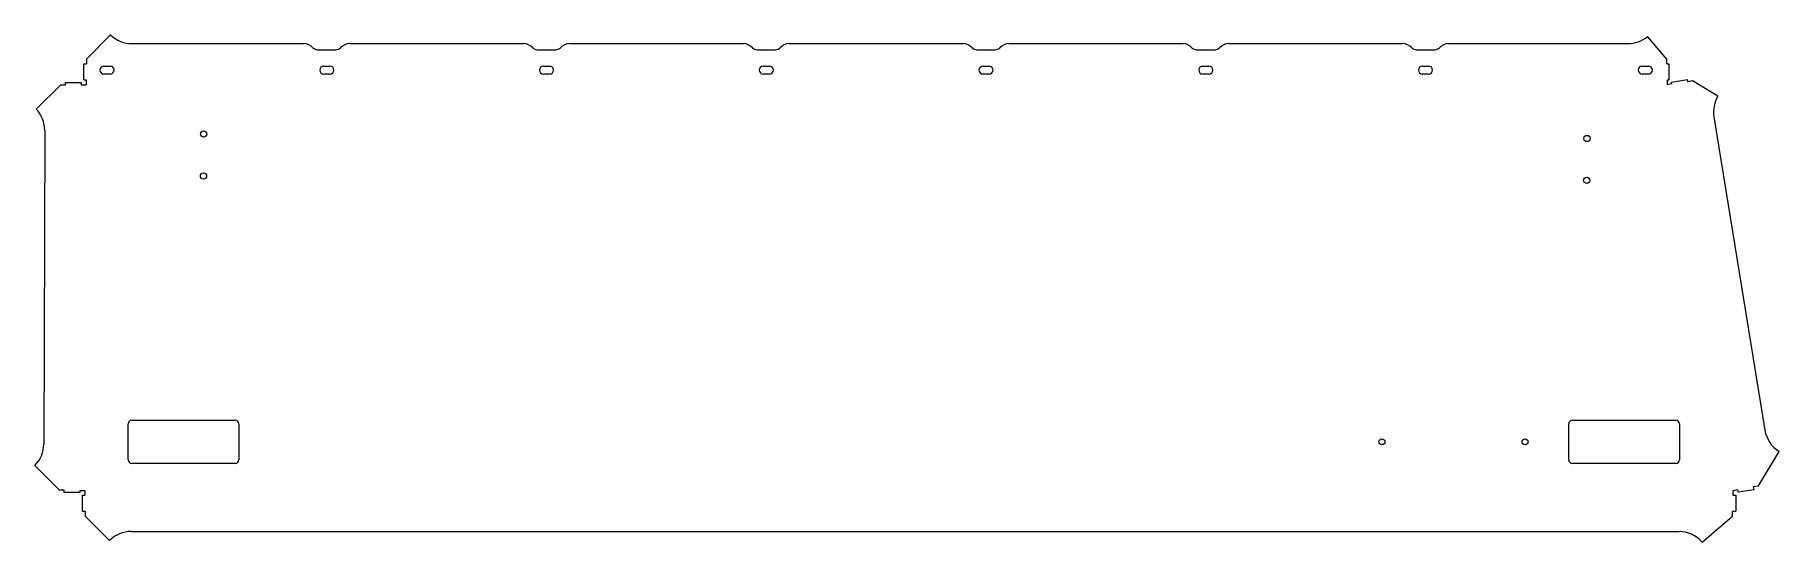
# Model space of a CAD drawing. Header units: millimetres. Extents: x -42 to 1374, y -371 to 40.
import ezdxf

# ---------------------------------------------------------------- set-up
doc = ezdxf.new("R2010")
doc.units = ezdxf.units.MM
doc.layers.add('1', color=7, linetype='Continuous', true_color=0xffffff)

msp = doc.modelspace()

# ---------------------------------------------------------------- linework, layer by layer
at = {"layer": '1', "color": 163, "linetype": 'Continuous', "lineweight": 18}
for p, q in [((0.3, 20.844687), (19.8556, 40.463091)), ((37.325813, 33.344687), (176.729468, 33.338274)), ((187.909348, 28.338274), (202.909348, 28.338274)), ((214.089688, 33.338274), (355.12564, 33.338274)), ((366.30598, 28.338274), (381.30598, 28.338274)), ((392.48632, 33.338274), (533.522272, 33.338274)), ((544.702612, 28.338274), (559.702612, 28.338274)), ((570.882952, 33.338274), (711.918904, 33.338274)), ((723.099244, 28.338274), (738.099244, 28.338274)), ((749.279584, 33.338274), (890.315536, 33.338274)), ((901.495876, 28.338274), (916.495876, 28.338274)), ((927.676216, 33.338274), (1068.712169, 33.338274)), ((1079.892508, 28.338274), (1094.892508, 28.338274)), ((1106.073289, 33.338274), (1251.637366, 33.331861)), ((1283.203128, 20.838274), (1267.645314, 39.128197)), ((-1.85, 16.919137), (0.3, 16.919137)), ((-1.85, 3.919137), (-1.85, 16.919137)), ((0.3, 20.844687), (0.3, 16.919137)), ((1283.208583, 16.919137), (1283.208583, 20.830274)), ((1283.208583, 16.919137), (1284.958583, 16.919137)), ((1284.958583, 16.919137), (1284.958583, 3.919137)), ((-16.966276, 1.84484), (-16.97317, -0.305149)), ((-16.966276, 1.84484), (-3.966343, 1.803156)), ((-3.966343, 1.803156), (-3.972275, -0.046834)), ((-1.85, 3.919137), (0, 3.919137)), ((0, 3.919137), (0, -0.059571)), ((1283.508583, 3.919137), (1284.958583, 3.919137)), ((1283.508583, 3.919137), (1283.508583, -0.026752)), ((1287.40972, 0.607159), (1283.541322, -0.021432)), ((1287.177151, 2.038387), (1300.008848, 4.123461)), ((1287.40972, 0.607159), (1287.177151, 2.038387)), ((1300.289531, 2.396117), (1300.008848, 4.123461)), ((1304.15793, 3.024708), (1300.289531, 2.396117)), ((1324.713592, -9.402518), (1304.15793, 3.024708)), ((-40.573293, -19.785177), (-20.892286, -0.292583)), ((-16.97317, -0.305149), (-20.892286, -0.292583)), ((-3.972275, -0.046834), (0, -0.059571)), ((1321.559642, -26.131815), (1362.917268, -280.649674)), ((-33.510946, -37.279275), (-34.327042, -291.797134)), ((-21.946598, -329.103336), (-41.557726, -309.302649)), ((1357.588078, -325.788336), (1374.446188, -297.903625)), ((-21.946598, -329.103336), (-18.027481, -329.115902)), ((-18.027481, -329.115902), (-18.034375, -331.265891)), ((-5.034442, -331.307575), (-18.034375, -331.265891)), ((-5.02851, -329.457584), (-5.034442, -331.307575)), ((-5.02851, -329.457584), (-1.055445, -329.470324)), ((-2.905445, -346.436996), (-2.905445, -333.436996)), ((-2.905445, -333.436996), (-1.055445, -333.436996)), ((-1.055445, -329.470324), (-1.055445, -333.436996)), ((1336.995622, -329.438422), (1336.995622, -333.436996)), ((1336.995622, -333.436996), (1339.195622, -333.436996)), ((1337.067704, -329.426709), (1340.936103, -328.798118)), ((1339.195622, -333.436996), (1339.195622, -346.436996)), ((1341.288958, -330.969636), (1340.936103, -328.798118)), ((1354.120656, -328.884562), (1341.288958, -330.969636)), ((1353.71968, -326.416928), (1357.588078, -325.788336)), ((1354.120656, -328.884562), (1353.71968, -326.416928)), ((-2.905445, -346.436996), (-0.755445, -346.436996)), ((-0.755445, -346.436996), (-0.755445, -350.348133)), ((18.982258, -370.024237), (-0.749012, -350.356133)), ((1311.875792, -371.474842), (1336.695622, -350.362546)), ((1336.695622, -350.362546), (1336.695622, -346.436996)), ((1336.695622, -346.436996), (1339.195622, -346.436996)), ((36.511123, -362.84972), (1292.996345, -362.862546))]:
    msp.add_line(p, q, dxfattribs=at)
at = {"layer": '1', "color": 150, "linetype": 'Continuous', "lineweight": 18}
for p, q in [((14.512716, 15.133359), (19.512716, 15.133359)), ((192.909348, 15.133359), (197.909348, 15.133359)), ((371.30598, 15.133359), (376.30598, 15.133359)), ((549.702612, 15.133359), (554.702612, 15.133359)), ((728.099244, 15.133359), (733.099244, 15.133359)), ((906.495876, 15.133359), (911.495876, 15.133359)), ((1084.892508, 15.133359), (1089.892508, 15.133359)), ((1263.289141, 15.133359), (1268.289141, 15.133359)), ((19.512716, 8.633359), (14.512716, 8.633359)), ((197.909348, 8.633359), (192.909348, 8.633359)), ((376.30598, 8.633359), (371.30598, 8.633359)), ((554.702612, 8.633359), (549.702612, 8.633359)), ((733.099244, 8.633359), (728.099244, 8.633359)), ((911.495876, 8.633359), (906.495876, 8.633359)), ((1089.892508, 8.633359), (1084.892508, 8.633359)), ((1268.289141, 8.633359), (1263.289141, 8.633359)), ((34.096012, -304.517859), (34.096012, -275.517859)), ((37.096012, -272.517859), (121.096012, -272.517859)), ((124.096012, -275.517859), (124.096012, -304.517859)), ((1203.617168, -304.517859), (1203.617168, -275.517859)), ((1206.617168, -272.517859), (1290.617168, -272.517859)), ((1293.617168, -275.517859), (1293.617168, -304.517859)), ((121.096012, -307.517859), (37.096012, -307.517859)), ((1290.617168, -307.517859), (1206.617168, -307.517859))]:
    msp.add_line(p, q, dxfattribs=at)
for centre, radius in [((95.425077, -40.076531), 2.55), ((1218.39967, -43.677311), 2.55), ((95.316059, -74.076356), 2.55), ((1218.290651, -77.677136), 2.55), ((1051.979981, -290.017859), 2.45), ((1168.180799, -290.017859), 2.45)]:
    msp.add_circle(centre, radius, dxfattribs=at)
at = {"layer": '1', "color": 163, "linetype": 'Continuous', "lineweight": 18}
for centre, radius, start, end in [((37.326963, 58.344687), 25, 225.664825, 269.997364), ((176.729008, 23.338274), 10, 41.810315, 89.997364), ((187.909348, 33.338274), 5, 221.810315, 270), ((202.909348, 33.338274), 5, 270, 318.189685), ((214.089688, 23.338274), 10, 90, 138.189685), ((355.12564, 23.338274), 10, 41.810315, 90), ((366.30598, 33.338274), 5, 221.810315, 270), ((381.30598, 33.338274), 5, 270, 318.189685), ((392.48632, 23.338274), 10, 90, 138.189685), ((533.522272, 23.338274), 10, 41.810315, 90), ((544.702612, 33.338274), 5, 221.810315, 270), ((559.702612, 33.338274), 5, 270, 318.189685), ((570.882952, 23.338274), 10, 90, 138.189685), ((711.918904, 23.338274), 10, 41.810315, 90), ((723.099244, 33.338274), 5, 221.810315, 270), ((738.099244, 33.338274), 5, 270, 318.189685), ((749.279584, 23.338274), 10, 90, 138.189685), ((890.315536, 23.338274), 10, 41.810315, 90), ((901.495876, 33.338274), 5, 221.810315, 270), ((916.495876, 33.338274), 5, 270, 318.189685), ((927.676216, 23.338274), 10, 90, 138.189685), ((1068.712169, 23.338274), 10, 41.810315, 90), ((1079.892508, 33.338274), 5, 221.810315, 270), ((1094.892508, 33.338274), 5, 270, 318.189685), ((1106.072848, 23.338274), 10, 89.997476, 138.189685), ((1251.638464, 58.331861), 25, 269.997485, 309.812257), ((1346.235983, -22.122057), 25, 149.417295, 189.229552), ((-58.510818, -37.199115), 25, 359.816285, 44.15146), ((1387.59361, -276.639916), 25, 189.229552, 238.27136), ((-59.326914, -291.716974), 25, 315.297395, 359.816285), ((36.510867, -387.84972), 25, 89.999415, 134.51889), ((1292.99609, -387.862546), 25, 40.958192, 89.999415)]:
    msp.add_arc(centre, radius, start, end, dxfattribs=at)
at = {"layer": '1', "color": 150, "linetype": 'Continuous', "lineweight": 18}
for centre, radius, start, end in [((14.512716, 11.883359), 3.25, 90, 270), ((19.512716, 11.883359), 3.25, 270, 90), ((192.909348, 11.883359), 3.25, 90, 270), ((197.909348, 11.883359), 3.25, 270, 90), ((371.30598, 11.883359), 3.25, 90, 270), ((376.30598, 11.883359), 3.25, 270, 90), ((549.702612, 11.883359), 3.25, 90, 270), ((554.702612, 11.883359), 3.25, 270, 90), ((728.099244, 11.883359), 3.25, 90, 270), ((733.099244, 11.883359), 3.25, 270, 90), ((906.495876, 11.883359), 3.25, 90, 270), ((911.495876, 11.883359), 3.25, 270, 90), ((1084.892508, 11.883359), 3.25, 90, 270), ((1089.892508, 11.883359), 3.25, 270, 90), ((1263.289141, 11.883359), 3.25, 90, 270), ((1268.289141, 11.883359), 3.25, 270, 90), ((37.096012, -275.517859), 3, 90, 180), ((121.096012, -275.517859), 3, 360, 90), ((1206.617168, -275.517859), 3, 90, 180), ((1290.617168, -275.517859), 3, 0, 90), ((37.096012, -304.517859), 3, 180, 270), ((121.096012, -304.517859), 3, 270, 360), ((1206.617168, -304.517859), 3, 180, 270), ((1290.617168, -304.517859), 3, 270, 360)]:
    msp.add_arc(centre, radius, start, end, dxfattribs=at)

doc.saveas('drawing.dxf')
